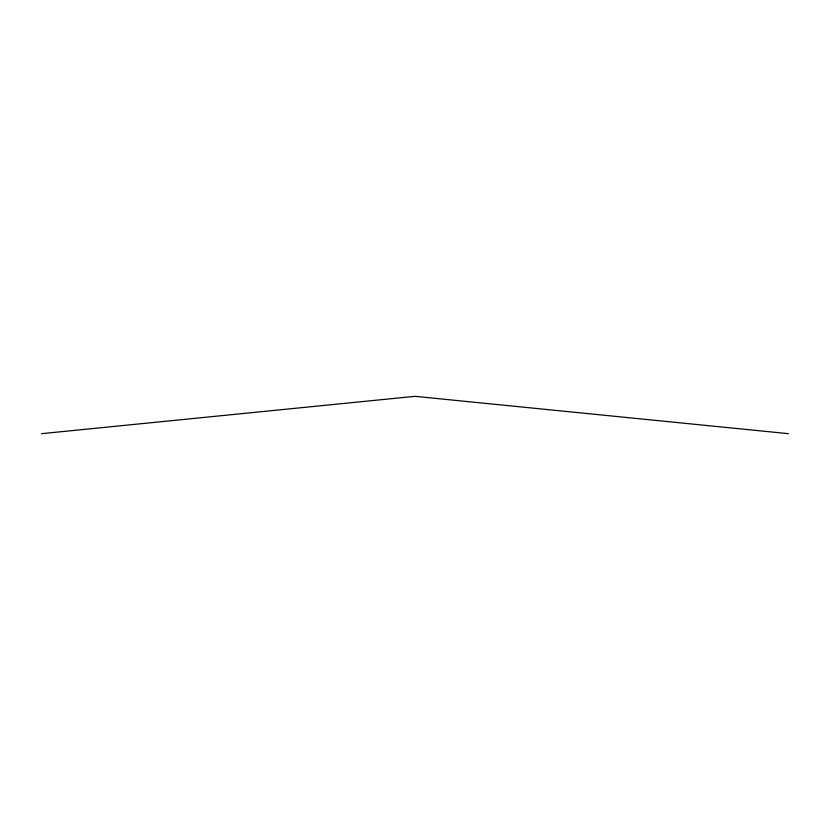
<?xml version="1.0" encoding="UTF-8"?>
<svg xmlns="http://www.w3.org/2000/svg" width="830" height="830" viewBox="0 0 830 830"><rect width="100%" height="100%" fill="white"/><g stroke="black" fill="none" stroke-linecap="round" stroke-linejoin="round"><path stroke-width="1.25" d="M41.5 433.675L415 396.325L788.5 433.675"/></g></svg>
